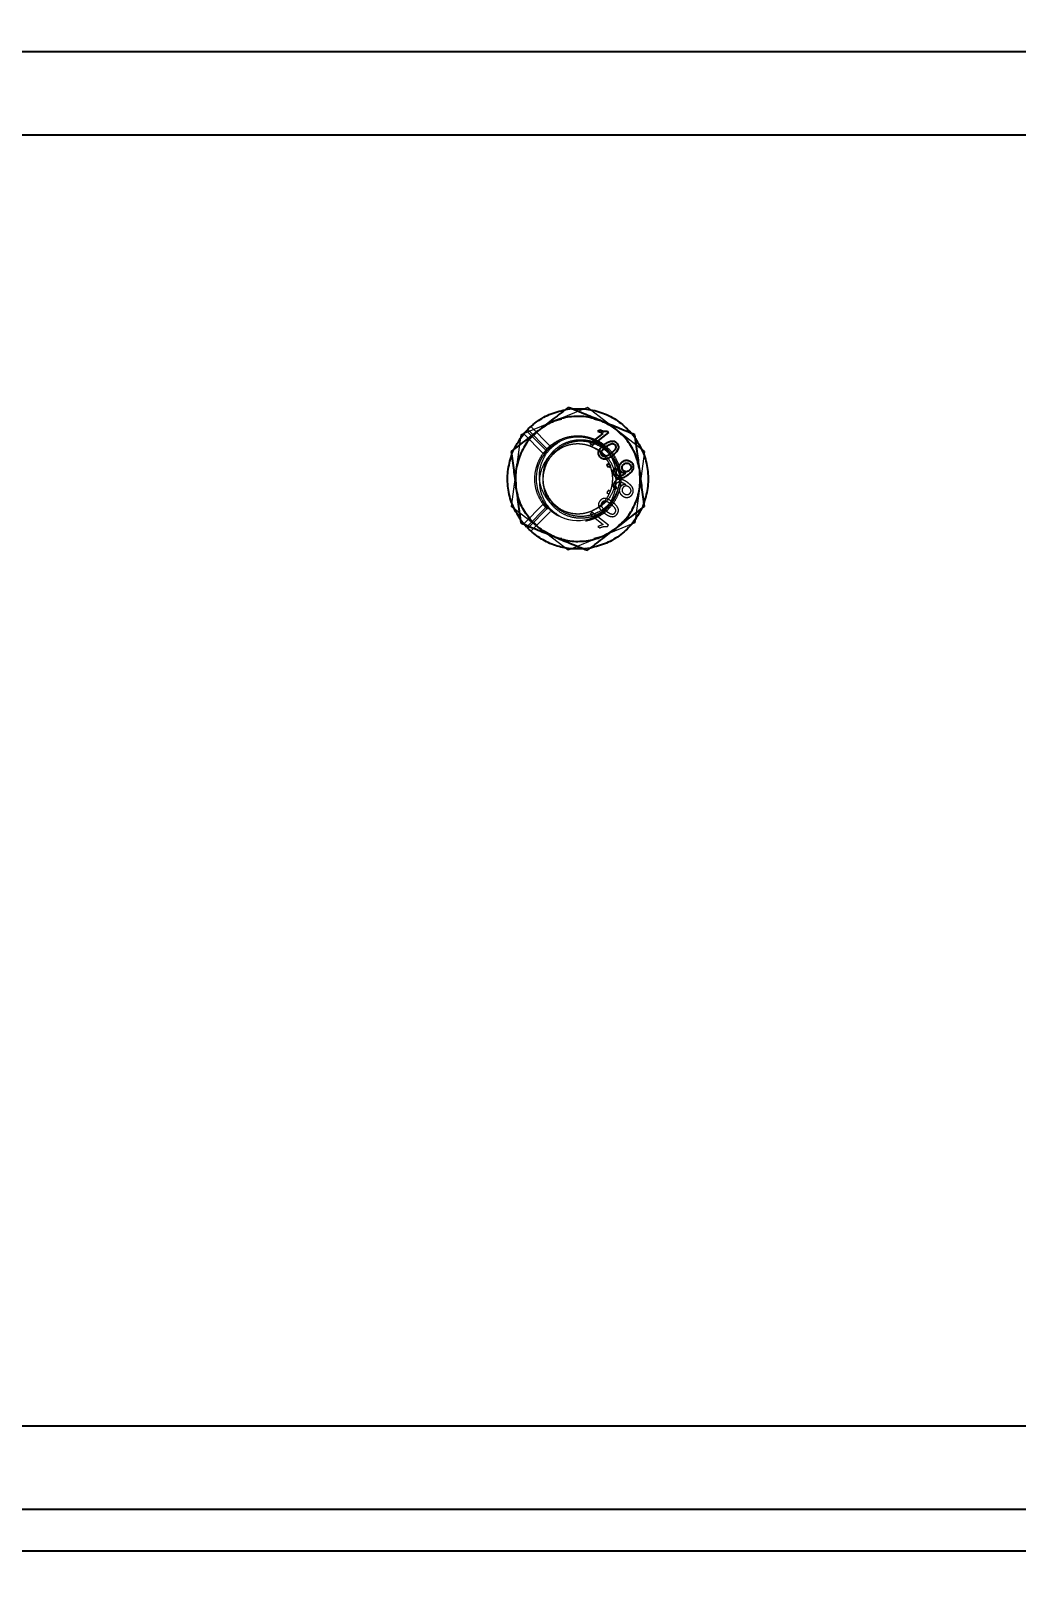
# Model space of a CAD drawing. Header units: millimetres. Extents: x 861 to 27901, y 673 to 17923.
# Drawn here: x 11415.1 to 11602.8, y 5365.5 to 5662.5 of the extents above; entities that cross this region are included whole.
import ezdxf

# ---------------------------------------------------------------- set-up
doc = ezdxf.new("R2010")
doc.units = ezdxf.units.MM
doc.header["$LTSCALE"] = 33.3
doc.linetypes.add('HIDDEN', pattern=[1.905, 1.27, -0.635])
doc.layers.add('CAPA_1', color=7, linetype='Continuous')
doc.styles.add('SLDTEXTSTYLE0', font='TXT', dxfattribs={"width": 0.75})
doc.dimstyles.new('SLDDIMSTYLE0', dxfattribs={"dimtxt": 66.6, "dimasz": 66.6, "dimexe": 0, "dimexo": 0.0625, "dimgap": 16.65, "dimtad": 2, "dimdec": 0, "dimlfac": 1.261261, "dimrnd": 1e-09, "dimzin": 12, "dimdsep": 46, "dimtxsty": 'SLDTEXTSTYLE0', "dimsah": 1, "dimcen": 0.09, "dimadec": 0, "dimazin": 3, "dimtfac": 1, "dimtdec": 0, "dimtofl": 0, "dimtmove": 0, "dimatfit": 3, "dimfxl": 1, "dimfrac": 2, "dimtolj": 1, "dimtzin": 12, "dimarcsym": 0})

# ---------------------------------------------------------------- blocks, each defined once
blk = doc.blocks.new('_D_12')
at = {"layer": 'CAPA_1', "transparency": 16777216}
for p, q in [((10897.43, 5841.2), (14430.99, 5841.2)), ((14397.69, 5841.2), (14397.69, 5357.98)), ((14240.18, 5357.98), (14430.99, 5357.98))]:
    blk.add_line(p, q, dxfattribs=at)
for points in [[(14397.69, 5841.2), (14387.44, 5774.6), (14407.94, 5774.6)], [(14397.69, 5357.98), (14407.94, 5424.58), (14387.44, 5424.58)]]:
    blk.add_solid(points, dxfattribs=at)
at = {"layer": 'CAPA_1', "transparency": 16777216, "insert": (14311.84, 5525.78), "char_height": 66.6, "attachment_point": 1, "rotation": 90, "style": 'SLDTEXTSTYLE0'}
blk.add_mtext('609', dxfattribs=at)
blk = doc.blocks.new('_D_13')
at = {"layer": 'CAPA_1', "transparency": 16777216}
for p, q in [((9823.17, 6912.25), (14695.32, 6912.25)), ((14662.02, 6912.25), (14662.02, 5357.98)), ((14240.18, 5357.98), (14695.32, 5357.98))]:
    blk.add_line(p, q, dxfattribs=at)
for points in [[(14662.02, 6912.25), (14651.77, 6845.65), (14672.27, 6845.65)], [(14662.02, 5357.98), (14672.27, 5424.58), (14651.77, 5424.58)]]:
    blk.add_solid(points, dxfattribs=at)
at = {"layer": 'CAPA_1', "transparency": 16777216, "insert": (14576.17, 6036.69), "char_height": 66.6, "attachment_point": 1, "rotation": 90, "style": 'SLDTEXTSTYLE0'}
blk.add_mtext('1960', dxfattribs=at)

msp = doc.modelspace()

# ---------------------------------------------------------------- linework, layer by layer
at = {"color": 7, "linetype": 'Continuous', "lineweight": 25}
for p, q in [((11691.67, 5658.52), (11350.74, 5658.52)), ((11691.67, 5642.66), (10478.6, 5642.66)), ((11521.55, 5583.98), (11524.06, 5585.91)), ((11525.09, 5586.05), (11521.86, 5583.57)), ((11523.01, 5586.29), (11523.39, 5586.59)), ((11524.06, 5585.91), (11523.01, 5586.29)), ((11524.89, 5586.32), (11525.09, 5586.05)), ((11521.86, 5583.57), (11521.55, 5583.98)), ((11524.73, 5579.84), (11525.14, 5580.16)), ((11525.05, 5579.43), (11524.73, 5579.84)), ((11525.46, 5579.75), (11525.05, 5579.43)), ((11525.14, 5580.16), (11525.46, 5579.75)), ((11526.34, 5579.37), (11526.7, 5578.99)), ((11528.26, 5578.27), (11528.34, 5578.34)), ((11509.47, 5568.08), (11508.94, 5568.68)), ((11509.47, 5568.08), (11509.7, 5568.31)), ((11509.71, 5567.83), (11510.04, 5568.17)), ((11826.45, 5396.87), (10264.53, 5396.87)), ((11826.45, 5381.02), (10264.53, 5381.02)), ((11826.45, 5373.09), (10264.53, 5373.09))]:
    msp.add_line(p, q, dxfattribs=at)
at = {"color": 1, "linetype": 'HIDDEN', "lineweight": 18}
for p, q in [((11521.04, 5590.86), (11508.34, 5585.63)), ((11514.69, 5588.24), (11516.17, 5588.64)), ((11516.24, 5590.24), (11517.12, 5590.46)), ((11516.84, 5590.42), (11518.07, 5590.59)), ((11517.38, 5590.49), (11518.72, 5590.57)), ((11531.92, 5582.48), (11521.04, 5590.86)), ((11522.27, 5588.64), (11523.77, 5588.23)), ((11508.34, 5585.63), (11506.53, 5572.01)), ((11508.94, 5585.82), (11512.6, 5582.07)), ((11509.1, 5585.94), (11509.47, 5586.42)), ((11509.47, 5586.42), (11513.11, 5582.7)), ((11509.71, 5586.66), (11510.29, 5587.22)), ((11513.34, 5582.94), (11509.71, 5586.66)), ((11510.29, 5587.22), (11510.75, 5587.56)), ((11513.92, 5583.49), (11510.29, 5587.22)), ((11511.89, 5586.58), (11510.88, 5585.59)), ((11526.48, 5586.67), (11527.56, 5585.59)), ((11529.23, 5586.1), (11530.34, 5584.65)), ((11529.44, 5585.9), (11530.2, 5584.91)), ((11506.62, 5581.77), (11507.1, 5582.92)), ((11506.8, 5582.19), (11507.43, 5583.46)), ((11513.11, 5582.7), (11512.61, 5582.02)), ((11513.92, 5583.49), (11513.34, 5582.94)), ((11514.06, 5583.59), (11513.92, 5583.49)), ((11524.24, 5583.36), (11524.06, 5583.53)), ((11506.49, 5581.21), (11506.71, 5581.97)), ((11507.83, 5580.3), (11507.43, 5578.82)), ((11531.92, 5582.48), (11530.1, 5568.87)), ((11507.83, 5574.2), (11507.43, 5575.7)), ((11525.05, 5575.07), (11524.73, 5574.66)), ((11524.73, 5574.66), (11525.14, 5574.34)), ((11525.46, 5574.75), (11525.05, 5575.07)), ((11526.34, 5575.13), (11526.7, 5575.51)), ((11526.88, 5575.34), (11527.08, 5576.22)), ((11528.26, 5576.22), (11528.34, 5576.16)), ((11531.01, 5575.68), (11530.61, 5574.2)), ((11517.41, 5563.64), (11506.53, 5572.01)), ((11508.94, 5568.68), (11512.6, 5572.43)), ((11509.7, 5568.31), (11513.11, 5571.8)), ((11513.34, 5571.55), (11510.04, 5568.17)), ((11513.92, 5571), (11510.29, 5567.28)), ((11512.57, 5572.48), (11513.46, 5571.45)), ((11513.11, 5571.8), (11512.6, 5572.43)), ((11513.85, 5573.42), (11514.22, 5572.9)), ((11521.86, 5570.93), (11521.55, 5570.52)), ((11525.09, 5568.45), (11521.86, 5570.93)), ((11523.77, 5570.8), (11524.3, 5571.18)), ((11525.19, 5572.03), (11524.06, 5570.97)), ((11531.45, 5571.82), (11531.02, 5571.05)), ((11531.82, 5572.73), (11531.35, 5571.57)), ((11531.97, 5573.35), (11531.55, 5572.06)), ((11509.78, 5567.78), (11508.22, 5569.63)), ((11508.94, 5568.68), (11508.25, 5569.59)), ((11511.97, 5567.82), (11510.88, 5568.91)), ((11530.1, 5568.87), (11517.41, 5563.64)), ((11521.55, 5570.52), (11524.06, 5568.58)), ((11524.06, 5568.58), (11523.01, 5568.2)), ((11523.01, 5568.2), (11523.39, 5567.91)), ((11524.89, 5568.18), (11525.09, 5568.45)), ((11523.76, 5566.25), (11522.27, 5565.86)), ((11521.68, 5564.1), (11519.85, 5563.92)), ((11521.61, 5564.08), (11520.37, 5563.91))]:
    msp.add_line(p, q, dxfattribs=at)
msp.add_arc((11519.22, 5577.25), 7.93, 37.5876, 307.5876, dxfattribs=at)
at = {"color": 7, "linetype": 'Continuous', "lineweight": 25}
for points in [[(11507.1, 5582.92), (11507.62, 5583.86), (11508.65, 5585.72), (11510.99, 5587.95), (11513.73, 5589.64), (11515.8, 5590.16), (11516.84, 5590.42)], [(11523.76, 5588.24), (11522.77, 5588.57), (11520.79, 5589.21), (11517.64, 5589.16), (11514.58, 5588.39), (11512.84, 5587.24), (11511.97, 5586.67)], [(11518.07, 5590.59), (11519.14, 5590.61), (11521.28, 5590.64), (11524.37, 5589.73), (11527.21, 5588.2), (11528.7, 5586.67), (11529.44, 5585.9)], [(11511.97, 5586.67), (11511.19, 5585.98), (11509.64, 5584.59), (11508.12, 5581.83), (11507.26, 5578.8), (11507.37, 5576.72), (11507.43, 5575.68)], [(11531.01, 5578.82), (11530.8, 5579.84), (11530.37, 5581.88), (11528.74, 5584.58), (11526.55, 5586.84), (11524.69, 5587.77), (11523.76, 5588.24)], [(11530.2, 5584.91), (11530.75, 5584), (11531.85, 5582.17), (11532.6, 5579.03), (11532.7, 5575.81), (11532.11, 5573.75), (11531.82, 5572.73)], [(11508.25, 5569.59), (11507.7, 5570.5), (11506.6, 5572.33), (11505.84, 5575.47), (11505.75, 5578.69), (11506.33, 5580.74), (11506.62, 5581.77)], [(11526.48, 5567.82), (11527.25, 5568.52), (11528.8, 5569.91), (11530.33, 5572.67), (11531.19, 5575.7), (11531.07, 5577.78), (11531.01, 5578.82)], [(11514.69, 5566.25), (11513.76, 5566.72), (11511.9, 5567.66), (11509.7, 5569.92), (11508.08, 5572.62), (11507.65, 5574.66), (11507.43, 5575.68)], [(11531.35, 5571.57), (11530.83, 5570.64), (11529.79, 5568.77), (11527.46, 5566.55), (11524.71, 5564.86), (11522.64, 5564.34), (11521.61, 5564.08)], [(11520.37, 5563.91), (11519.39, 5563.89), (11517.43, 5563.84), (11514.57, 5564.6), (11511.9, 5565.88), (11510.44, 5567.18), (11509.71, 5567.83)], [(11514.69, 5566.25), (11515.68, 5565.93), (11517.66, 5565.28), (11520.81, 5565.34), (11523.86, 5566.11), (11525.61, 5567.25), (11526.48, 5567.82)]]:
    msp.add_open_spline(points, degree=3, dxfattribs=at)
for points, knots in [([(11517.41, 5590.86), (11516.46, 5590.13), (11514.67, 5588.76), (11512.83, 5587.34), (11511.97, 5586.67)], [0, 0, 0, 0, 0.532771, 1, 1, 1, 1]), ([(11523.76, 5588.24), (11522.75, 5588.66), (11520.6, 5589.54), (11518.52, 5590.4), (11517.41, 5590.86)], [0, 0, 0, 0, 0.467229, 1, 1, 1, 1]), ([(11511.97, 5586.67), (11511.11, 5586.01), (11509.26, 5584.59), (11507.48, 5583.22), (11506.53, 5582.48)], [0, 0, 0, 0, 0.4672291, 1, 1, 1, 1]), ([(11523.39, 5586.59), (11523.63, 5586.48), (11524.11, 5586.28), (11524.63, 5586.3), (11524.89, 5586.32)], [0, 0, 0, 0, 0.500866, 1, 1, 1, 1]), ([(11530.1, 5585.63), (11528.99, 5586.08), (11526.91, 5586.94), (11524.76, 5587.83), (11523.76, 5588.24)], [0, 0, 0, 0, 0.532771, 1, 1, 1, 1]), ([(11531.01, 5578.82), (11530.87, 5579.9), (11530.56, 5582.2), (11530.26, 5584.44), (11530.1, 5585.63)], [0, 0, 0, 0, 0.467229, 1, 1, 1, 1]), ([(11523.17, 5582.42), (11523.22, 5582.56), (11523.33, 5582.83), (11523.69, 5583.29), (11524.03, 5583.57), (11524.25, 5583.76)], [0, 0, 0, 0, 0.249754, 0.499871, 1, 1, 1, 1]), ([(11523.79, 5581.75), (11523.74, 5581.82), (11523.66, 5581.96), (11523.65, 5582.22), (11523.7, 5582.46), (11523.98, 5582.88), (11524.31, 5583.14), (11524.57, 5583.34)], [0, 0, 0, 0, 0.1246964, 0.2494617, 0.3744323, 0.4996371, 1, 1, 1, 1]), ([(11524.25, 5583.76), (11524.44, 5583.89), (11524.81, 5584.16), (11525.35, 5584.41), (11525.81, 5584.47), (11526.15, 5584.41), (11526.46, 5584.24), (11526.61, 5584.07), (11526.68, 5583.98)], [0, 0, 0, 0, 0.250482, 0.500346, 0.631705, 0.750221, 0.874987, 1, 1, 1, 1]), ([(11524.57, 5583.34), (11524.75, 5583.48), (11525.03, 5583.67), (11525.43, 5583.89), (11525.65, 5583.93), (11525.76, 5583.96)], [0, 0, 0, 0, 0.500372, 0.750515, 1, 1, 1, 1]), ([(11526.31, 5583.7), (11526.35, 5583.63), (11526.44, 5583.49), (11526.46, 5583.23), (11526.39, 5582.99), (11526.12, 5582.57), (11525.79, 5582.31), (11525.53, 5582.1)], [0, 0, 0, 0, 0.124745, 0.249484, 0.374471, 0.499648, 1, 1, 1, 1]), ([(11525.76, 5583.96), (11525.81, 5583.96), (11525.92, 5583.95), (11526.07, 5583.9), (11526.2, 5583.82), (11526.27, 5583.74), (11526.31, 5583.7)], [0, 0, 0, 0, 0.250158, 0.500156, 0.750032, 1, 1, 1, 1]), ([(11526.68, 5583.98), (11526.75, 5583.88), (11526.88, 5583.69), (11526.97, 5583.35), (11526.94, 5583), (11526.64, 5582.37), (11526.2, 5581.99), (11525.84, 5581.69)], [0, 0, 0, 0, 0.125373, 0.250644, 0.375698, 0.501113, 1, 1, 1, 1]), ([(11506.53, 5582.48), (11506.69, 5581.3), (11506.98, 5579.06), (11507.29, 5576.76), (11507.43, 5575.68)], [0, 0, 0, 0, 0.532771, 1, 1, 1, 1]), ([(11523.42, 5581.46), (11523.32, 5581.61), (11523.18, 5581.83), (11523.14, 5582.13), (11523.15, 5582.3), (11523.16, 5582.38), (11523.17, 5582.42)], [0, 0, 0, 0, 0.498795, 0.749148, 0.874576, 1, 1, 1, 1]), ([(11525.84, 5581.69), (11525.66, 5581.55), (11525.29, 5581.28), (11524.75, 5581.04), (11524.3, 5580.98), (11523.95, 5581.03), (11523.64, 5581.2), (11523.49, 5581.38), (11523.42, 5581.46)], [0, 0, 0, 0, 0.2504758, 0.5003474, 0.6257683, 0.7501762, 0.8749697, 1, 1, 1, 1]), ([(11525.53, 5582.1), (11525.26, 5581.9), (11524.93, 5581.65), (11524.45, 5581.49), (11524.2, 5581.5), (11523.96, 5581.57), (11523.85, 5581.69), (11523.79, 5581.75)], [0, 0, 0, 0, 0.50041, 0.625613, 0.75058, 0.875344, 1, 1, 1, 1]), ([(11527.35, 5578.75), (11527.3, 5578.82), (11527.21, 5578.95), (11527.13, 5579.19), (11527.11, 5579.43), (11527.14, 5579.67), (11527.21, 5579.91), (11527.37, 5580.2), (11527.56, 5580.36), (11527.68, 5580.47)], [0, 0, 0, 0, 0.125074, 0.250064, 0.373261, 0.500199, 0.624296, 0.750369, 1, 1, 1, 1]), ([(11527.82, 5578.91), (11527.76, 5579), (11527.67, 5579.14), (11527.63, 5579.35), (11527.64, 5579.51), (11527.68, 5579.66), (11527.78, 5579.86), (11527.9, 5579.96), (11527.98, 5580.04)], [0, 0, 0, 0, 0.249521, 0.373851, 0.499889, 0.624096, 0.750315, 1, 1, 1, 1]), ([(11527.68, 5580.47), (11527.83, 5580.56), (11528.04, 5580.71), (11528.38, 5580.79), (11528.64, 5580.79), (11528.9, 5580.75), (11529.22, 5580.62), (11529.4, 5580.43), (11529.52, 5580.3)], [0, 0, 0, 0, 0.249869, 0.376454, 0.500348, 0.627239, 0.750824, 1, 1, 1, 1]), ([(11527.98, 5580.04), (11528.07, 5580.1), (11528.26, 5580.23), (11528.56, 5580.27), (11528.78, 5580.24), (11529, 5580.16), (11529.11, 5580.04), (11529.19, 5579.95)], [0, 0, 0, 0, 0.2502504, 0.4998418, 0.6295763, 0.7506654, 1, 1, 1, 1]), ([(11529.52, 5580.3), (11529.58, 5580.21), (11529.7, 5580.02), (11529.79, 5579.69), (11529.79, 5579.35), (11529.66, 5578.91), (11529.32, 5578.45), (11528.97, 5578.17), (11528.8, 5578.03)], [0, 0, 0, 0, 0.125064, 0.25009, 0.37511, 0.500169, 0.749441, 1, 1, 1, 1]), ([(11529.19, 5579.95), (11529.25, 5579.86), (11529.34, 5579.72), (11529.36, 5579.5), (11529.34, 5579.34), (11529.29, 5579.18), (11529.17, 5579), (11529.05, 5578.89), (11528.97, 5578.82)], [0, 0, 0, 0, 0.2490169, 0.3721384, 0.4993655, 0.6235619, 0.7498927, 1, 1, 1, 1]), ([(11526.2, 5577.84), (11526.13, 5577.96), (11526.01, 5578.14), (11525.95, 5578.42), (11525.95, 5578.71), (11526.06, 5579.05), (11526.25, 5579.27), (11526.34, 5579.37)], [0, 0, 0, 0, 0.249859, 0.375718, 0.500481, 0.749846, 1, 1, 1, 1]), ([(11528.8, 5578.03), (11528.6, 5577.89), (11528.21, 5577.6), (11527.63, 5577.35), (11527.14, 5577.31), (11526.77, 5577.39), (11526.45, 5577.57), (11526.28, 5577.75), (11526.2, 5577.84)], [0, 0, 0, 0, 0.250485, 0.500119, 0.627899, 0.750092, 0.874994, 1, 1, 1, 1]), ([(11526.7, 5578.99), (11526.65, 5578.92), (11526.54, 5578.79), (11526.46, 5578.6), (11526.45, 5578.45), (11526.48, 5578.32), (11526.52, 5578.21), (11526.57, 5578.14), (11526.59, 5578.11)], [0, 0, 0, 0, 0.276477, 0.499318, 0.623718, 0.749496, 0.874756, 1, 1, 1, 1]), ([(11526.59, 5578.11), (11526.65, 5578.05), (11526.75, 5577.93), (11526.97, 5577.83), (11527.2, 5577.79), (11527.66, 5577.89), (11528, 5578.11), (11528.26, 5578.27)], [0, 0, 0, 0, 0.125207, 0.25031, 0.375339, 0.50062, 1, 1, 1, 1]), ([(11528.34, 5578.34), (11528.25, 5578.33), (11528.06, 5578.33), (11527.79, 5578.41), (11527.54, 5578.54), (11527.41, 5578.68), (11527.35, 5578.75)], [0, 0, 0, 0, 0.248943, 0.49945, 0.750285, 1, 1, 1, 1]), ([(11528.97, 5578.82), (11528.88, 5578.76), (11528.74, 5578.67), (11528.53, 5578.61), (11528.37, 5578.6), (11528.21, 5578.63), (11528, 5578.71), (11527.89, 5578.83), (11527.82, 5578.91)], [0, 0, 0, 0, 0.249976, 0.378222, 0.500342, 0.627452, 0.750811, 1, 1, 1, 1]), ([(11531.92, 5572.01), (11531.76, 5573.2), (11531.46, 5575.44), (11531.15, 5577.74), (11531.01, 5578.82)], [0, 0, 0, 0, 0.532771, 1, 1, 1, 1]), ([(11507.43, 5575.68), (11507.58, 5574.6), (11507.88, 5572.29), (11508.18, 5570.06), (11508.34, 5568.87)], [0, 0, 0, 0, 0.467229, 1, 1, 1, 1]), ([(11526.48, 5567.82), (11527.34, 5568.49), (11529.18, 5569.91), (11530.97, 5571.28), (11531.92, 5572.01)], [0, 0, 0, 0, 0.467229, 1, 1, 1, 1]), ([(11508.34, 5568.87), (11509.45, 5568.41), (11511.53, 5567.56), (11513.68, 5566.67), (11514.69, 5566.25)], [0, 0, 0, 0, 0.5327709, 1, 1, 1, 1]), ([(11521.04, 5563.64), (11521.99, 5564.37), (11523.77, 5565.74), (11525.62, 5567.16), (11526.48, 5567.82)], [0, 0, 0, 0, 0.532771, 1, 1, 1, 1]), ([(11514.69, 5566.25), (11515.69, 5565.84), (11517.84, 5564.95), (11519.93, 5564.09), (11521.04, 5563.64)], [0, 0, 0, 0, 0.467229, 1, 1, 1, 1])]:
    msp.add_open_spline(points, degree=3, knots=knots, dxfattribs=at)
at = {"color": 1, "linetype": 'HIDDEN', "lineweight": 18}
for points in [[(11512.6, 5572.43), (11512.32, 5572.87), (11511.75, 5573.75), (11511.23, 5575.25), (11510.99, 5576.81), (11511.06, 5578.39), (11511.43, 5579.92), (11512.08, 5581.36), (11513, 5582.65), (11514.14, 5583.74), (11515.47, 5584.59), (11516.94, 5585.17), (11518.5, 5585.46), (11520.08, 5585.45), (11521.62, 5585.13), (11523.08, 5584.53), (11524.4, 5583.66), (11525.53, 5582.55), (11526.43, 5581.25), (11527.06, 5579.8), (11527.4, 5578.26), (11527.44, 5576.68), (11527.18, 5575.12), (11526.63, 5573.64), (11525.81, 5572.3), (11524.74, 5571.13), (11523.47, 5570.19), (11522.05, 5569.51), (11520.52, 5569.11), (11518.94, 5569.01), (11517.38, 5569.22), (11515.88, 5569.72), (11514.49, 5570.48), (11513.72, 5571.2), (11513.34, 5571.55)], [(11513.96, 5573.2), (11513.51, 5573.95), (11512.61, 5575.45), (11512.48, 5578.14), (11513.31, 5580.64), (11515.07, 5582.65), (11517.45, 5583.83), (11520.1, 5584.01), (11522.62, 5583.16), (11524.62, 5581.41), (11525.8, 5579.02), (11525.98, 5576.37), (11525.13, 5573.85), (11523.38, 5571.85), (11520.99, 5570.67), (11518.35, 5570.5), (11515.79, 5571.31), (11514.57, 5572.57), (11513.96, 5573.2)], [(11525.51, 5582.09), (11525.8, 5581.65), (11526.39, 5580.79), (11526.92, 5579.32), (11527.2, 5577.77), (11527.12, 5576.73), (11527.08, 5576.21)], [(11513.96, 5573.2), (11513.71, 5573.56), (11513.22, 5574.28), (11512.77, 5575.52), (11512.54, 5576.81), (11512.61, 5577.68), (11512.64, 5578.12)]]:
    msp.add_open_spline(points, degree=3, dxfattribs=at)
for points, knots in [([(11515.59, 5571.69), (11515.24, 5571.85), (11514.11, 5572.37), (11512.79, 5574.08), (11511.87, 5576.45), (11511.86, 5579.01), (11512.61, 5581.19), (11513.96, 5583.13), (11515.23, 5583.98), (11515.99, 5584.49)], [0, 0, 0, 0, 0.073226, 0.23471, 0.3941, 0.554574, 0.712039, 0.827456, 1, 1, 1, 1]), ([(11516.83, 5583.45), (11516.04, 5583.11), (11514.46, 5582.45), (11512.78, 5580.44), (11511.87, 5578.05), (11511.86, 5575.49), (11512.61, 5573.31), (11513.96, 5571.36), (11515.23, 5570.52), (11515.99, 5570.01)], [0, 0, 0, 0, 0.149074, 0.297341, 0.443687, 0.591028, 0.735606, 0.841577, 1, 1, 1, 1]), ([(11512.64, 5578.12), (11512.69, 5578.58), (11512.79, 5579.5), (11513.4, 5581.07), (11514.52, 5582.64), (11516.26, 5583.93), (11518.24, 5584.64), (11520.34, 5584.78), (11522.4, 5584.32), (11524.18, 5583.4), (11525.09, 5582.49), (11525.51, 5582.09)], [0, 0, 0, 0, 0.081677, 0.161349, 0.291035, 0.413148, 0.534221, 0.654765, 0.776346, 0.898839, 1, 1, 1, 1]), ([(11513.96, 5573.2), (11514.16, 5572.96), (11514.64, 5572.38), (11515.35, 5571.83), (11516, 5571.43), (11516.46, 5571.2), (11517.04, 5570.96), (11517.48, 5570.84), (11517.72, 5570.78), (11517.72, 5570.78), (11517.72, 5570.78), (11517.72, 5570.78), (11517.73, 5570.78), (11517.73, 5570.78), (11517.74, 5570.78), (11517.75, 5570.77), (11517.78, 5570.77), (11517.85, 5570.75), (11518.06, 5570.71), (11518.77, 5570.59), (11519.58, 5570.59), (11520.37, 5570.7), (11520.82, 5570.8), (11521.33, 5570.94), (11521.78, 5571.11), (11522.05, 5571.24), (11522.32, 5571.37), (11522.67, 5571.56), (11523.14, 5571.88), (11523.59, 5572.23), (11523.98, 5572.61), (11524.36, 5573.03), (11524.75, 5573.55), (11525.05, 5574.05), (11525.22, 5574.39), (11525.35, 5574.67), (11525.49, 5575.04), (11525.66, 5575.58), (11525.78, 5576.14), (11525.85, 5576.74), (11525.87, 5577.34), (11525.84, 5577.89), (11525.77, 5578.36), (11525.71, 5578.7), (11525.65, 5578.9), (11525.59, 5579.15), (11525.47, 5579.52), (11525.26, 5580.02), (11525.05, 5580.45), (11524.83, 5580.81), (11524.49, 5581.31), (11523.94, 5581.96), (11523.15, 5582.64), (11522.37, 5583.12), (11521.64, 5583.45), (11520.94, 5583.68), (11520.24, 5583.82), (11519.52, 5583.9), (11518.29, 5583.89), (11516.53, 5583.47), (11514.6, 5582.19), (11513.16, 5580.35), (11512.81, 5578.86), (11512.64, 5578.12)], [0, 0, 0, 0, 0.025018, 0.062505, 0.073457, 0.087536, 0.104741, 0.12507, 0.12508, 0.125088, 0.125103, 0.125129, 0.125176, 0.125264, 0.125429, 0.125753, 0.126422, 0.127908, 0.131491, 0.144058, 0.187539, 0.197474, 0.209566, 0.225509, 0.240805, 0.248969, 0.250106, 0.265748, 0.281391, 0.297034, 0.312676, 0.325838, 0.344007, 0.365974, 0.374124, 0.375253, 0.390902, 0.40655, 0.422199, 0.437847, 0.456199, 0.471385, 0.483402, 0.495485, 0.499868, 0.500438, 0.516867, 0.531646, 0.544773, 0.556248, 0.566071, 0.595236, 0.625559, 0.651348, 0.670843, 0.691621, 0.711565, 0.729804, 0.750654, 0.81299, 0.875327, 0.937663, 1, 1, 1, 1]), ([(11527.08, 5578.29), (11526.99, 5578.66), (11526.81, 5579.4), (11526.38, 5580.34), (11525.87, 5581.18), (11525.29, 5581.93), (11524.35, 5582.85), (11523.38, 5583.49), (11522.52, 5583.87), (11522.04, 5584.05), (11521.52, 5584.2), (11520.5, 5584.42), (11518.96, 5584.46), (11517.01, 5583.95), (11515.44, 5583.08), (11514.77, 5582.23), (11514.51, 5581.92)], [0, 0, 0, 0, 0.069953, 0.139918, 0.190193, 0.248552, 0.31488, 0.430247, 0.459214, 0.488206, 0.524206, 0.559732, 0.679274, 0.802425, 0.926677, 1, 1, 1, 1]), ([(11522.07, 5569.85), (11522.89, 5570.34), (11524.31, 5571.19), (11525.8, 5573.27), (11526.49, 5575.32), (11526.56, 5577.62), (11525.96, 5579.88), (11524.63, 5581.68), (11523.19, 5582.78), (11522.35, 5583.14), (11521.93, 5583.31)], [0, 0, 0, 0, 0.165815, 0.285204, 0.439678, 0.538055, 0.684865, 0.841009, 0.920503, 1, 1, 1, 1]), ([(11522.07, 5584.65), (11522.89, 5584.15), (11524.31, 5583.31), (11525.79, 5581.23), (11526.51, 5579.24), (11526.49, 5577.85), (11526.48, 5577.35)], [0, 0, 0, 0, 0.314695, 0.54128, 0.834453, 1, 1, 1, 1]), ([(11530.61, 5580.3), (11530.81, 5579.8), (11531.02, 5579.27), (11531.02, 5578.7), (11531.02, 5578.66)], [0, 0, 0, 0, 0.928699, 1, 1, 1, 1]), ([(11526.48, 5577.14), (11526.32, 5576.32), (11526, 5574.61), (11524.63, 5572.82), (11523.19, 5571.71), (11522.35, 5571.36), (11521.93, 5571.19)], [0, 0, 0, 0, 0.315902, 0.654861, 0.827426, 1, 1, 1, 1]), ([(11526.2, 5576.66), (11526.13, 5576.54), (11526.01, 5576.36), (11525.95, 5576.08), (11525.95, 5575.79), (11526.06, 5575.44), (11526.25, 5575.23), (11526.34, 5575.13)], [0, 0, 0, 0, 0.249859, 0.375956, 0.500482, 0.749847, 1, 1, 1, 1]), ([(11528.8, 5576.47), (11528.6, 5576.61), (11528.21, 5576.9), (11527.63, 5577.15), (11527.14, 5577.19), (11526.77, 5577.11), (11526.45, 5576.93), (11526.28, 5576.75), (11526.2, 5576.66)], [0, 0, 0, 0, 0.250485, 0.500118, 0.62804, 0.750092, 0.874994, 1, 1, 1, 1]), ([(11526.59, 5576.39), (11526.65, 5576.45), (11526.75, 5576.57), (11526.97, 5576.67), (11527.2, 5576.71), (11527.66, 5576.6), (11528, 5576.39), (11528.26, 5576.22)], [0, 0, 0, 0, 0.125207, 0.25031, 0.375339, 0.50062, 1, 1, 1, 1]), ([(11512.64, 5576.38), (11512.69, 5575.91), (11512.79, 5574.99), (11513.4, 5573.43), (11514.52, 5571.86), (11516.26, 5570.57), (11518.24, 5569.86), (11520.34, 5569.72), (11522.4, 5570.18), (11524.18, 5571.1), (11525.09, 5572), (11525.51, 5572.41)], [0, 0, 0, 0, 0.081677, 0.1613492, 0.2910351, 0.4131477, 0.5342207, 0.6547644, 0.7763452, 0.8988378, 1, 1, 1, 1]), ([(11527.08, 5576.21), (11526.99, 5575.84), (11526.81, 5575.1), (11526.38, 5574.15), (11525.87, 5573.32), (11525.29, 5572.56), (11524.35, 5571.65), (11523.38, 5571.01), (11522.52, 5570.63), (11522.04, 5570.45), (11521.52, 5570.29), (11520.5, 5570.08), (11518.96, 5570.04), (11517.01, 5570.54), (11515.22, 5571.59), (11514.38, 5572.66), (11513.96, 5573.2)], [0, 0, 0, 0, 0.066556, 0.133122, 0.180956, 0.23648, 0.299587, 0.409351, 0.436911, 0.464495, 0.498747, 0.532548, 0.646284, 0.763454, 0.881671, 1, 1, 1, 1]), ([(11524.06, 5570.97), (11524.34, 5571.2), (11524.69, 5571.49), (11525.05, 5571.87), (11525.27, 5572.12), (11525.52, 5572.42), (11525.82, 5572.84), (11526.28, 5573.58), (11526.79, 5574.68), (11526.99, 5575.7), (11527.08, 5576.21)], [0, 0, 0, 0, 0.174168, 0.224334, 0.249848, 0.333258, 0.41667, 0.500084, 0.750043, 1, 1, 1, 1]), ([(11526.7, 5575.51), (11526.65, 5575.58), (11526.54, 5575.7), (11526.46, 5575.9), (11526.45, 5576.05), (11526.48, 5576.22), (11526.55, 5576.32), (11526.59, 5576.39)], [0, 0, 0, 0, 0.277074, 0.499914, 0.624834, 0.750381, 1, 1, 1, 1]), ([(11527.35, 5575.75), (11527.33, 5575.71), (11527.28, 5575.65), (11527.2, 5575.5), (11527.13, 5575.31), (11527.11, 5575.07), (11527.14, 5574.82), (11527.21, 5574.59), (11527.37, 5574.3), (11527.56, 5574.14), (11527.68, 5574.03)], [0, 0, 0, 0, 0.062611, 0.125226, 0.250194, 0.373586, 0.500286, 0.62458, 0.750412, 1, 1, 1, 1]), ([(11528.34, 5576.16), (11528.25, 5576.16), (11528.06, 5576.17), (11527.79, 5576.09), (11527.54, 5575.96), (11527.41, 5575.82), (11527.35, 5575.75)], [0, 0, 0, 0, 0.24954, 0.50198, 0.751372, 1, 1, 1, 1]), ([(11527.82, 5575.59), (11527.76, 5575.5), (11527.67, 5575.36), (11527.63, 5575.15), (11527.64, 5574.99), (11527.68, 5574.83), (11527.78, 5574.64), (11527.9, 5574.53), (11527.98, 5574.46)], [0, 0, 0, 0, 0.2495203, 0.3735284, 0.4998884, 0.6237899, 0.7503157, 1, 1, 1, 1]), ([(11527.68, 5574.03), (11527.83, 5573.93), (11528.04, 5573.79), (11528.38, 5573.71), (11528.64, 5573.7), (11528.9, 5573.75), (11529.22, 5573.88), (11529.4, 5574.07), (11529.52, 5574.2)], [0, 0, 0, 0, 0.249869, 0.376654, 0.500348, 0.627459, 0.750824, 1, 1, 1, 1]), ([(11528.97, 5575.68), (11528.88, 5575.74), (11528.74, 5575.83), (11528.53, 5575.89), (11528.37, 5575.9), (11528.21, 5575.87), (11528, 5575.79), (11527.89, 5575.67), (11527.82, 5575.59)], [0, 0, 0, 0, 0.249977, 0.377915, 0.500342, 0.627106, 0.750811, 1, 1, 1, 1]), ([(11527.98, 5574.46), (11528.07, 5574.4), (11528.26, 5574.27), (11528.56, 5574.23), (11528.78, 5574.26), (11529, 5574.34), (11529.11, 5574.46), (11529.19, 5574.55)], [0, 0, 0, 0, 0.25025, 0.499841, 0.629288, 0.750666, 1, 1, 1, 1]), ([(11529.52, 5574.2), (11529.58, 5574.29), (11529.7, 5574.48), (11529.79, 5574.81), (11529.79, 5575.15), (11529.66, 5575.58), (11529.32, 5576.05), (11528.97, 5576.33), (11528.8, 5576.47)], [0, 0, 0, 0, 0.125064, 0.25009, 0.37511, 0.500169, 0.749441, 1, 1, 1, 1]), ([(11529.19, 5574.55), (11529.25, 5574.64), (11529.34, 5574.78), (11529.36, 5575), (11529.34, 5575.16), (11529.29, 5575.31), (11529.17, 5575.5), (11529.05, 5575.61), (11528.97, 5575.68)], [0, 0, 0, 0, 0.249017, 0.371845, 0.499365, 0.623226, 0.749892, 1, 1, 1, 1]), ([(11523.42, 5573.03), (11523.32, 5572.89), (11523.18, 5572.67), (11523.14, 5572.37), (11523.15, 5572.2), (11523.16, 5572.11), (11523.17, 5572.07)], [0, 0, 0, 0, 0.498795, 0.749148, 0.874576, 1, 1, 1, 1]), ([(11523.42, 5573.03), (11523.32, 5572.89), (11523.18, 5572.67), (11523.13, 5572.33), (11523.16, 5572.16), (11523.17, 5572.07)], [0, 0, 0, 0, 0.499036, 0.74951, 1, 1, 1, 1]), ([(11523.17, 5572.07), (11523.22, 5571.94), (11523.33, 5571.67), (11523.69, 5571.21), (11524.03, 5570.93), (11524.25, 5570.74)], [0, 0, 0, 0, 0.249754, 0.499871, 1, 1, 1, 1]), ([(11525.84, 5572.81), (11525.66, 5572.95), (11525.29, 5573.22), (11524.75, 5573.46), (11524.3, 5573.52), (11523.95, 5573.47), (11523.64, 5573.29), (11523.49, 5573.12), (11523.42, 5573.03)], [0, 0, 0, 0, 0.250472, 0.500339, 0.626188, 0.75018, 0.874972, 1, 1, 1, 1]), ([(11523.79, 5572.75), (11523.74, 5572.68), (11523.66, 5572.53), (11523.65, 5572.28), (11523.7, 5572.03), (11523.98, 5571.62), (11524.31, 5571.36), (11524.57, 5571.15)], [0, 0, 0, 0, 0.1246964, 0.2494617, 0.3744323, 0.4996371, 1, 1, 1, 1]), ([(11525.53, 5572.4), (11525.26, 5572.6), (11524.93, 5572.84), (11524.45, 5573.01), (11524.2, 5573), (11523.96, 5572.93), (11523.85, 5572.81), (11523.79, 5572.75)], [0, 0, 0, 0, 0.50041, 0.625613, 0.75058, 0.875344, 1, 1, 1, 1]), ([(11524.25, 5570.74), (11524.44, 5570.61), (11524.81, 5570.34), (11525.35, 5570.09), (11525.81, 5570.03), (11526.15, 5570.09), (11526.46, 5570.26), (11526.61, 5570.43), (11526.68, 5570.52)], [0, 0, 0, 0, 0.250482, 0.500345, 0.631866, 0.750221, 0.874987, 1, 1, 1, 1]), ([(11524.57, 5571.15), (11524.75, 5571.02), (11525.03, 5570.82), (11525.43, 5570.61), (11525.65, 5570.56), (11525.76, 5570.54)], [0, 0, 0, 0, 0.500372, 0.750515, 1, 1, 1, 1]), ([(11526.31, 5570.8), (11526.35, 5570.87), (11526.44, 5571.01), (11526.46, 5571.27), (11526.39, 5571.51), (11526.12, 5571.93), (11525.79, 5572.19), (11525.53, 5572.4)], [0, 0, 0, 0, 0.124745, 0.249484, 0.374471, 0.499648, 1, 1, 1, 1]), ([(11525.76, 5570.54), (11525.81, 5570.54), (11525.92, 5570.55), (11526.07, 5570.59), (11526.18, 5570.67), (11526.26, 5570.74), (11526.29, 5570.78), (11526.31, 5570.8)], [0, 0, 0, 0, 0.250055, 0.499949, 0.749722, 0.874857, 1, 1, 1, 1]), ([(11526.68, 5570.52), (11526.75, 5570.61), (11526.88, 5570.8), (11526.97, 5571.15), (11526.94, 5571.5), (11526.64, 5572.13), (11526.2, 5572.51), (11525.84, 5572.81)], [0, 0, 0, 0, 0.125373, 0.250644, 0.375698, 0.501113, 1, 1, 1, 1]), ([(11523.39, 5567.91), (11523.63, 5568.01), (11524.11, 5568.22), (11524.63, 5568.19), (11524.89, 5568.18)], [0, 0, 0, 0, 0.500866, 1, 1, 1, 1]), ([(11527.56, 5568.91), (11527.23, 5568.49), (11526.87, 5568.04), (11526.38, 5567.76), (11526.34, 5567.74)], [0, 0, 0, 0, 0.928699, 1, 1, 1, 1]), ([(11516.17, 5565.86), (11515.64, 5565.94), (11515.07, 5566.02), (11514.58, 5566.31), (11514.55, 5566.33)], [0, 0, 0, 0, 0.928699, 1, 1, 1, 1])]:
    msp.add_open_spline(points, degree=3, knots=knots, dxfattribs=at)

# ---------------------------------------------------------------- dimensions: what is measured, and where the dimension line sits
at = {"layer": 'CAPA_1'}
for base, p1, picture, middle in [((14662.02, 5357.98), (9780.88, 6912.25), '_D_13', (14662.02, 6135.11)), ((14397.69, 5357.98), (10855.14, 5841.2), '_D_12', (14397.69, 5599.59))]:
    dim = msp.add_linear_dim(base=base, p1=p1, p2=(14197.89, 5357.98), angle=90, dimstyle='SLDDIMSTYLE0', dxfattribs=at)
    dim.commit()
    dim.dimension.update_dxf_attribs({"geometry": picture, "text_midpoint": middle, "dimtype": 160})

doc.saveas('drawing.dxf')
